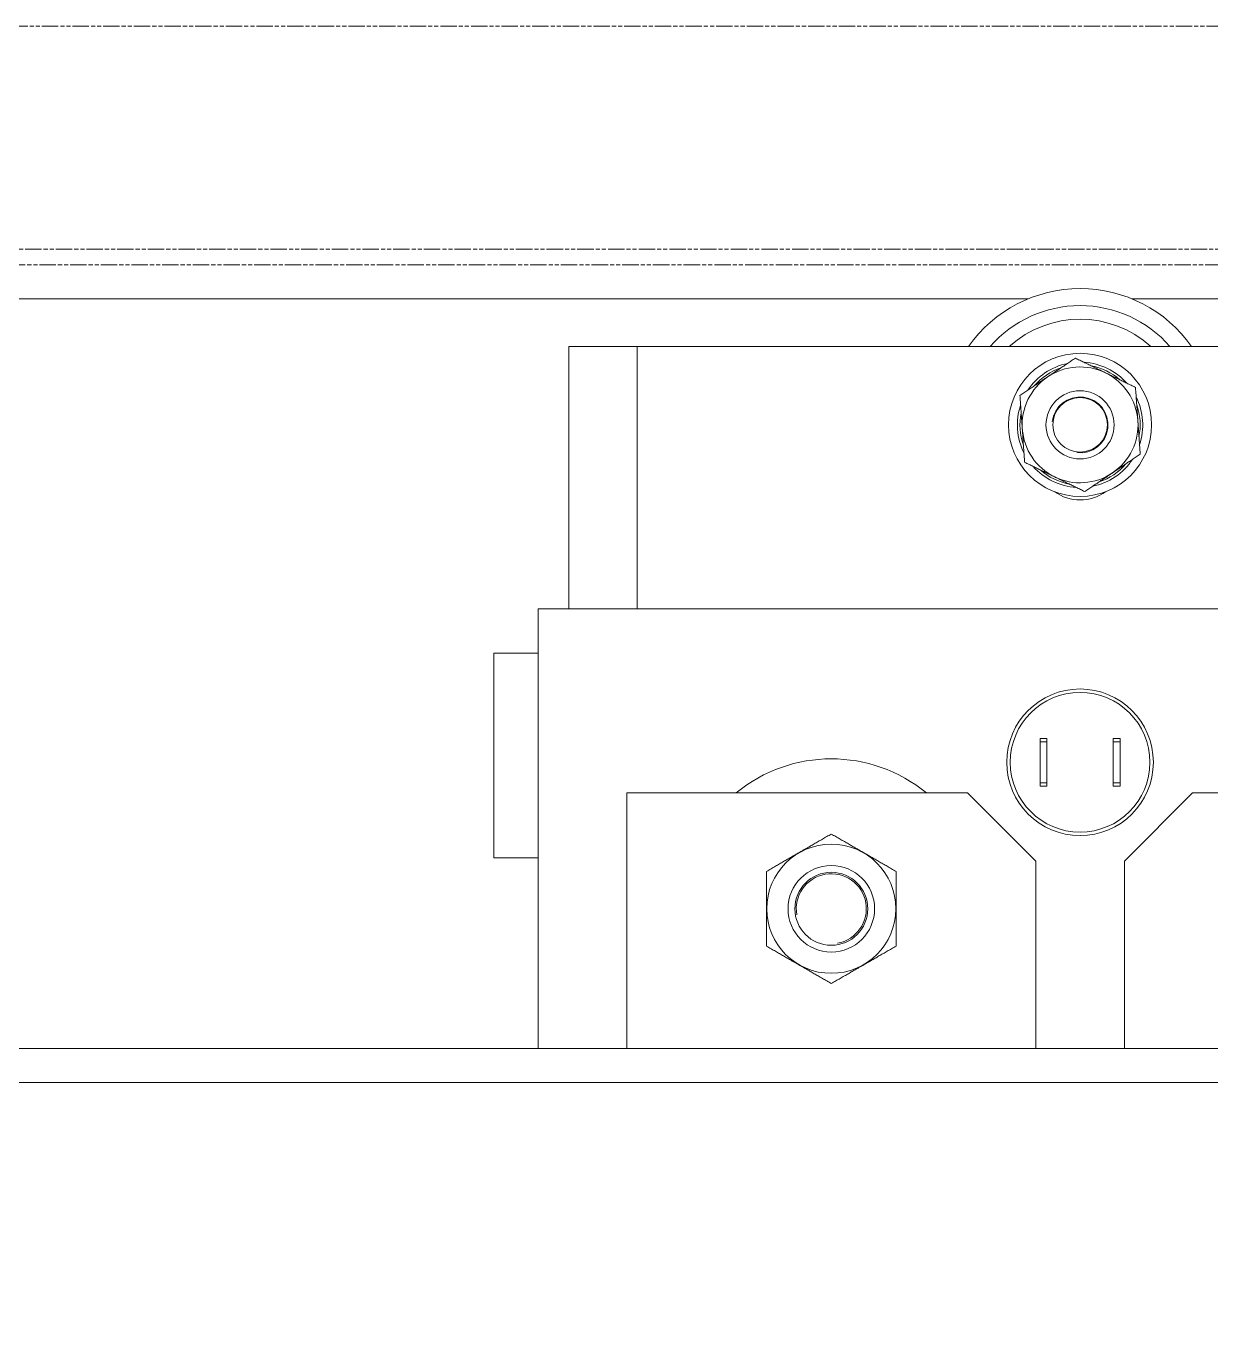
# Model space of a CAD drawing. Header units: millimetres. Extents: x 0 to 8410, y 0 to 5940.
# Drawn here: x 3634.4 to 3808.2, y 4192.7 to 4384.4 of the extents above; entities that cross this region are included whole.
import ezdxf

# ---------------------------------------------------------------- set-up
doc = ezdxf.new("R2010")
doc.units = ezdxf.units.MM
doc.header["$LTSCALE"] = 10
doc.linetypes.add('DOUBLE_DASH_CHAIN', pattern=[1.2403, 0.6614, -0.0827, 0.1654, -0.0827, 0.1654, -0.0827])
for name, color, linetype, lineweight, true_color in [('가시적인 것(ISO)', 3, 'Continuous', 5, 0x00ff00), ('가시적인 좁은 것(ISO)', 3, 'Continuous', 5, 0x00ff00), ('참조(ISO)', 6, 'DOUBLE_DASH_CHAIN', 5, 0xff00ff)]:
    doc.layers.add(name, color=color, linetype=linetype, lineweight=lineweight, true_color=true_color)
doc.layers.add('해치(ISO)', color=7, linetype='Continuous', lineweight=5)

msp = doc.modelspace()

# ---------------------------------------------------------------- hatches: boundary and pattern name
at = {"layer": '해치(ISO)'}
h = msp.add_hatch(dxfattribs=at)
h.set_pattern_fill('ANSI31', color=256, scale=254, angle=15, style=0)
h.set_pattern_definition([(60, (0, 0), (-27.4963, 15.87501), [])])
edge = h.paths.add_edge_path()
edge.add_line((3209.29, 3686.73), (3249.29, 3686.73))
edge.add_line((3249.29, 3686.73), (3249.29, 3688.73))
edge.add_ellipse((3246.29, 3688.73), major_axis=(3, 0), ratio=1, start_angle=0, end_angle=90)
edge.add_line((3246.29, 3691.73), (3218.79, 3691.73))
edge.add_ellipse((3218.79, 3696.23), major_axis=(0, -4.5), ratio=1, start_angle=270, end_angle=360, ccw=False)
edge.add_line((3214.29, 3696.23), (3214.29, 3723.73))
edge.add_ellipse((3211.29, 3723.73), major_axis=(3, 0), ratio=1, start_angle=0, end_angle=90)
edge.add_line((3211.29, 3726.73), (3209.29, 3726.73))
edge.add_line((3209.29, 3726.73), (3209.29, 3686.73))
edge = h.paths.add_edge_path()
edge.add_ellipse((4495.19, 3696.23), major_axis=(4.5, 0), ratio=1, start_angle=270, end_angle=360)
edge.add_line((4499.69, 3696.23), (4499.69, 3723.73))
edge.add_ellipse((4502.69, 3723.73), major_axis=(0, 3), ratio=1, start_angle=0, end_angle=90, ccw=False)
edge.add_line((4502.69, 3726.73), (4504.69, 3726.73))
edge.add_line((4504.69, 3726.73), (4504.69, 3686.73))
edge.add_line((4504.69, 3686.73), (4464.69, 3686.73))
edge.add_line((4464.69, 3686.73), (4464.69, 3688.73))
edge.add_ellipse((4467.69, 3688.73), major_axis=(0, 3), ratio=1, start_angle=0, end_angle=90, ccw=False)
edge.add_line((4467.69, 3691.73), (4495.19, 3691.73))
edge = h.paths.add_edge_path()
edge.add_ellipse((3218.79, 4372.63), major_axis=(-4.5, 0), ratio=1, start_angle=270, end_angle=360)
edge.add_line((3214.29, 4372.63), (3214.29, 4345.13))
edge.add_ellipse((3211.29, 4345.13), major_axis=(0, -3), ratio=1, start_angle=0, end_angle=90, ccw=False)
edge.add_line((3211.29, 4342.13), (3209.29, 4342.13))
edge.add_line((3209.29, 4342.13), (3209.29, 4382.13))
edge.add_line((3209.29, 4382.13), (3249.29, 4382.13))
edge.add_line((3249.29, 4382.13), (3249.29, 4380.13))
edge.add_ellipse((3246.29, 4380.13), major_axis=(0, -3), ratio=1, start_angle=0, end_angle=90, ccw=False)
edge.add_line((3246.29, 4377.13), (3218.79, 4377.13))
edge = h.paths.add_edge_path()
edge.add_line((4467.69, 4377.13), (4495.19, 4377.13))
edge.add_ellipse((4495.19, 4372.63), major_axis=(0, 4.5), ratio=1, start_angle=270, end_angle=360, ccw=False)
edge.add_line((4499.69, 4372.63), (4499.69, 4345.13))
edge.add_ellipse((4502.69, 4345.13), major_axis=(-3, 0), ratio=1, start_angle=0, end_angle=90)
edge.add_line((4502.69, 4342.13), (4504.69, 4342.13))
edge.add_line((4504.69, 4342.13), (4504.69, 4382.13))
edge.add_line((4504.69, 4382.13), (4464.69, 4382.13))
edge.add_line((4464.69, 4382.13), (4464.69, 4380.13))
edge.add_ellipse((4467.69, 4380.13), major_axis=(-3, 0), ratio=1, start_angle=0, end_angle=90)

# ---------------------------------------------------------------- linework, layer by layer
at = {"layer": '가시적인 것(ISO)'}
for p, q in [((3322.99, 4344.43), (3781.39, 4344.43)), ((3796.59, 4344.43), (3965.39, 4344.43)), ((3723.99, 4337.43), (3713.99, 4337.43)), ((3713.99, 4337.43), (3713.99, 4298.93)), ((3723.99, 4298.93), (3723.99, 4337.43)), ((3853.99, 4337.43), (3723.99, 4337.43)), ((3868.49, 4298.93), (3709.49, 4298.93)), ((3709.49, 4298.93), (3709.49, 4234.43)), ((3702.99, 4292.43), (3702.99, 4262.43)), ((3709.49, 4292.43), (3702.99, 4292.43)), ((3783.12, 4279.93), (3783.12, 4279.43)), ((3784.12, 4279.93), (3783.12, 4279.93)), ((3783.12, 4279.43), (3784.12, 4279.43)), ((3783.12, 4279.43), (3783.12, 4273.43)), ((3784.12, 4279.43), (3784.12, 4279.93)), ((3784.12, 4273.43), (3784.12, 4279.43)), ((3793.87, 4279.93), (3793.87, 4279.43)), ((3794.87, 4279.93), (3793.87, 4279.93)), ((3793.87, 4279.43), (3794.87, 4279.43)), ((3793.87, 4279.43), (3793.87, 4273.43)), ((3794.87, 4279.43), (3794.87, 4279.93)), ((3794.87, 4273.43), (3794.87, 4279.43)), ((3722.49, 4271.93), (3772.49, 4271.93)), ((3722.49, 4234.43), (3722.49, 4271.93)), ((3772.49, 4271.93), (3782.49, 4261.93)), ((3784.12, 4273.43), (3783.12, 4273.43)), ((3783.12, 4273.43), (3783.12, 4272.93)), ((3783.12, 4272.93), (3784.12, 4272.93)), ((3784.12, 4272.93), (3784.12, 4273.43)), ((3794.87, 4273.43), (3793.87, 4273.43)), ((3793.87, 4273.43), (3793.87, 4272.93)), ((3793.87, 4272.93), (3794.87, 4272.93)), ((3794.87, 4272.93), (3794.87, 4273.43)), ((3795.49, 4261.93), (3805.49, 4271.93)), ((3805.49, 4271.93), (3855.49, 4271.93)), ((3702.99, 4262.43), (3709.49, 4262.43)), ((3782.49, 4261.93), (3782.49, 4234.43)), ((3795.49, 4234.43), (3795.49, 4261.93)), ((3310.99, 4234.43), (4402.99, 4234.43)), ((3861.99, 4229.43), (3271.99, 4229.43))]:
    msp.add_line(p, q, dxfattribs=at)
for centre, radius in [((3788.99, 4325.93), 10.5), ((3788.99, 4325.93), 5), ((3788.99, 4325.93), 4), ((3788.99, 4276.43), 10.75), ((3788.99, 4276.43), 10.25), ((3752.49, 4254.93), 9.47), ((3752.49, 4254.93), 6.35), ((3752.49, 4254.93), 5.35)]:
    msp.add_circle(centre, radius, dxfattribs=at)
for centre, radius, start, end in [((3788.99, 4325.93), 20, 35.0996, 144.9004), ((3788.99, 4325.93), 17.5, 41.0823, 138.9177), ((3788.99, 4325.93), 15.5, 47.8966, 132.1034), ((3788.99, 4325.93), 9.2, 101.5576, 146.5475), ((3788.99, 4325.93), 9.2, 41.5576, 86.5475), ((3788.99, 4325.93), 8.82, 108.4548, 139.6504), ((3788.99, 4325.93), 8.5, 64.0526, 124.0526), ((3788.99, 4325.93), 8.82, 48.4548, 79.6504), ((3788.99, 4325.93), 8.5, 4.0526, 64.0526), ((3788.99, 4325.93), 8.5, 124.0526, 184.0526), ((3788.99, 4325.93), 9.2, 341.5576, 26.5475), ((3788.99, 4325.93), 9.2, 161.5576, 206.5475), ((3788.99, 4325.93), 8.82, 168.4548, 199.6504), ((3788.99, 4325.93), 8.82, 348.4548, 19.6504), ((3788.99, 4325.93), 8.5, 184.0526, 244.0526), ((3788.99, 4325.93), 8.5, 304.0526, 4.0526), ((3788.99, 4325.93), 9.2, 221.5576, 266.5475), ((3788.99, 4325.93), 9.2, 281.5576, 326.5475), ((3788.99, 4325.93), 8.82, 288.4548, 319.6504), ((3788.99, 4325.93), 8.82, 228.4548, 259.6504), ((3788.99, 4325.93), 8.5, 244.0526, 304.0526), ((3788.99, 4321.43), 6.5, 234.7101, 305.2899), ((3752.49, 4254.93), 22, 50.5994, 129.4006)]:
    msp.add_arc(centre, radius, start, end, dxfattribs=at)
for points, weights in [([(3784.23, 4332.98), (3786.12, 4334.25), (3788.3, 4335.72)], [1, 1.0379548493, 1]), ([(3788.3, 4335.72), (3790.66, 4334.57), (3792.71, 4333.58)], [1, 1.0379548493, 1]), ([(3792.71, 4333.58), (3794.76, 4332.58), (3797.12, 4331.43)], [1, 1.0379548493, 1]), ([(3780.17, 4330.23), (3782.34, 4331.7), (3784.23, 4332.98)], [1, 1.0379548493, 1]), ([(3797.12, 4331.43), (3797.31, 4328.81), (3797.47, 4326.53)], [1, 1.0379548493, 1]), ([(3780.51, 4325.33), (3780.35, 4327.61), (3780.17, 4330.23)], [1, 1.0379548493, 1]), ([(3780.86, 4320.44), (3780.67, 4323.06), (3780.51, 4325.33)], [1, 1.0379548493, 1]), ([(3797.47, 4326.53), (3797.63, 4324.26), (3797.82, 4321.64)], [1, 1.0379548493, 1]), ([(3797.82, 4321.64), (3795.64, 4320.17), (3793.75, 4318.89)], [1, 1.0379548493, 1]), ([(3785.27, 4318.29), (3783.22, 4319.29), (3780.86, 4320.44)], [1, 1.0379548493, 1]), ([(3789.68, 4316.14), (3787.32, 4317.29), (3785.27, 4318.29)], [1, 1.0379548493, 1]), ([(3793.75, 4318.89), (3791.86, 4317.62), (3789.68, 4316.14)], [1, 1.0379548493, 1]), ([(3742.99, 4260.42), (3747.74, 4263.16), (3752.49, 4265.9)], [1, 1.15470053838, 1]), ([(3752.49, 4265.9), (3757.24, 4263.16), (3761.99, 4260.42)], [1, 1.15470053838, 1]), ([(3742.99, 4249.45), (3742.99, 4254.93), (3742.99, 4260.42)], [1, 1.15470053838, 1]), ([(3761.99, 4260.42), (3761.99, 4254.93), (3761.99, 4249.45)], [1, 1.15470053838, 1]), ([(3752.49, 4243.96), (3747.74, 4246.71), (3742.99, 4249.45)], [1, 1.15470053838, 1]), ([(3761.99, 4249.45), (3757.24, 4246.71), (3752.49, 4243.96)], [1, 1.15470053838, 1])]:
    msp.add_rational_spline(points, weights, degree=2, dxfattribs=at)
at = {"layer": '가시적인 좁은 것(ISO)'}
for centre, radius, start, end in [((3788.99, 4325.93), 4.1, 263.1715, 173.1715), ((3752.49, 4254.93), 5.14, 280, 190)]:
    msp.add_arc(centre, radius, start, end, dxfattribs=at)
at = {"layer": '참조(ISO)', "ltscale": 0.362503}
msp.add_line((3276.99, 4384.43), (4436.99, 4384.43), dxfattribs=at)
at = {"layer": '참조(ISO)', "ltscale": 0.362849}
for p, q in [((3314.69, 4351.73), (4399.29, 4351.73)), ((4399.29, 4349.43), (3314.69, 4349.43))]:
    msp.add_line(p, q, dxfattribs=at)

doc.saveas('drawing.dxf')
